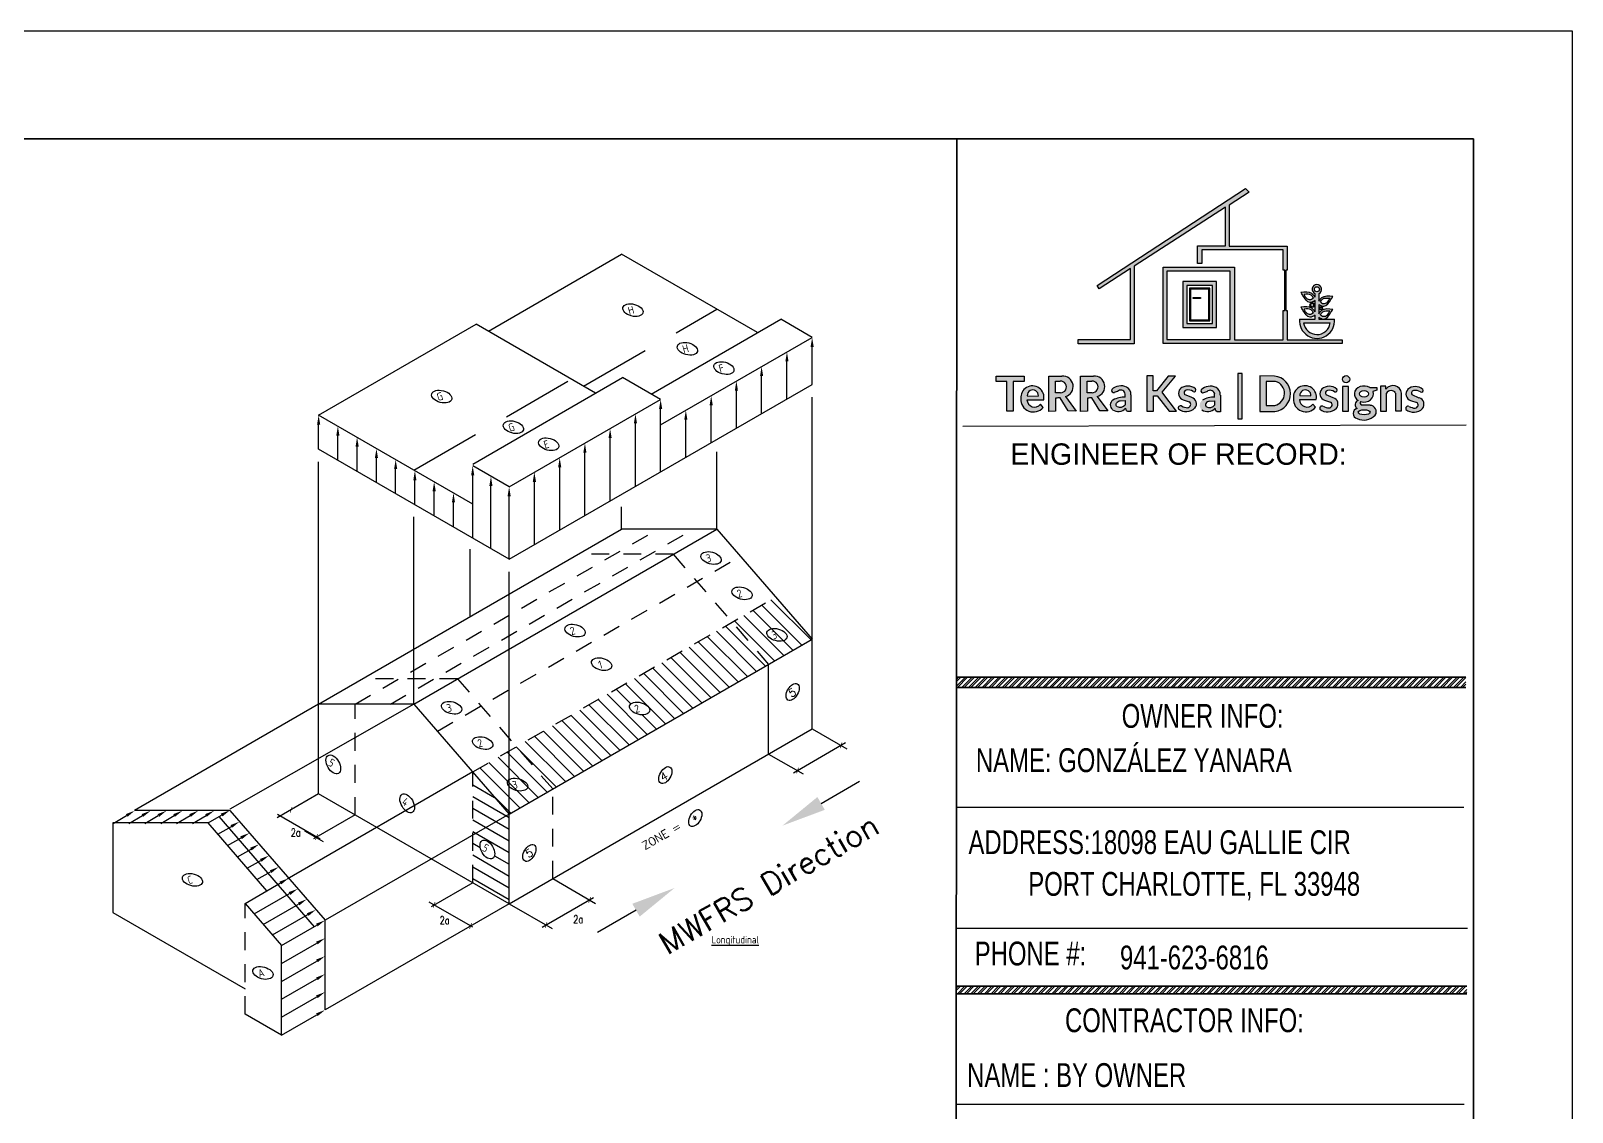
# Paper-space layout 'S-04' of a CAD drawing. Header units: inches. Extents: x 0 to 36, y 0 to 24.
# Drawn here: x 25.2 to 36.02, y 16.39 to 23.98 of the extents above; entities that cross this region are included whole.
import ezdxf

# ---------------------------------------------------------------- set-up
doc = ezdxf.new("R2010")
doc.units = ezdxf.units.IN
doc.header["$LTSCALE"] = 0.5
doc.header["$MEASUREMENT"] = 0
doc.linetypes.add('DASHED', pattern=[0.75, 0.5, -0.25])
doc.linetypes.add('DASHED2', pattern=[0.375, 0.25, -0.125])
doc.layers.get('Defpoints').update_dxf_attribs({"color": 140})
for name, color, linetype, lineweight in [('A-Anno-Titl-Bdry', 239, 'Continuous', 35), ('A-Anno-Titl-Note', 231, 'Continuous', 25), ('A-Anno-Titl-Otln', 236, 'Continuous', 35), ('A-Anno-Titl-Thin', 231, 'Continuous', 25), ('TXT', 4, 'Continuous', 9)]:
    doc.layers.add(name, color=color, linetype=linetype, lineweight=lineweight)
doc.layers.add('A-TEXT', color=3, linetype='Continuous')
doc.styles.add('100A', font='arch.shx', dxfattribs={"width": 0.9, "height": 6.4})
doc.styles.add('AEC', font='archquik.shx')
doc.styles.add('ARCH', font='arch.shx')
doc.styles.add('Lmar Style', font='arch.shx', dxfattribs={"width": 0.75})
doc.styles.add('RomanS', font='romans.shx')
doc.styles.get("Standard").update_dxf_attribs({"font": 'romans.shx', "width": 0.75})
doc.styles.add('STYLE1', font='romans.shx')
doc.styles.add('STYLE2', font='archstyl.shx', dxfattribs={"height": 5})
doc.dimstyles.new('AGP', dxfattribs={"dimscale": 120, "dimtxt": 0.125, "dimasz": 0.0625, "dimexe": 0.0625, "dimexo": 0.0625, "dimgap": 0.0625, "dimtad": 1, "dimdec": 1, "dimzin": 3, "dimdsep": 46, "dimlunit": 4, "dimtxsty": 'RomanS', "dimblk1": 'ARCHTICK', "dimcen": 0.0625, "dimdle": 0.0625, "dimclrd": 1, "dimclre": 1, "dimclrt": 3, "dimadec": 0, "dimazin": 0, "dimtfac": 1, "dimtdec": 1, "dimtofl": 0, "dimtmove": 2, "dimatfit": 3, "dimfxl": 0.0625, "dimtolj": 1, "dimtzin": 3, "dimarcsym": 0})
pattern_1 = [(135, (424.590045, 586.86508), (-0.050397102, -0.050397102), [])]

# ---------------------------------------------------------------- blocks, each defined once
blk = doc.blocks.new('TB-24X36')
h = blk.add_hatch(color=256)
h.dxf.hatch_style = 1
h.paths.add_polyline_path([(32.814, 22.069), (32.814, 21.797), (32.619, 21.797), (32.619, 21.673), (32.649, 21.673), (32.649, 21.77), (33.219, 21.77), (33.219, 21.628), (33.232, 21.628), (33.232, 21.343), (33.219, 21.343), (33.219, 21.137), (32.878, 21.137), (32.878, 21.648), (32.377, 21.648), (32.377, 21.111), (33.635, 21.111), (33.635, 21.138), (33.248, 21.138), (33.248, 21.343), (33.238, 21.343), (33.238, 21.628), (33.248, 21.628), (33.248, 21.795), (32.84, 21.795), (32.84, 22.084), (32.981, 22.176), (32.956, 22.201), (31.913, 21.519), (31.929, 21.496), (32.147, 21.639), (32.147, 21.139), (31.78, 21.139), (31.78, 21.109), (32.174, 21.109), (32.174, 21.655)])
h.paths.add_polyline_path([(32.403, 21.619), (32.847, 21.619), (32.847, 21.139), (32.403, 21.139)], flags=16)
h.paths.add_polyline_path([(32.516, 21.548), (32.752, 21.548), (32.752, 21.224), (32.516, 21.224)], flags=0)
h.paths.add_polyline_path([(32.544, 21.52), (32.725, 21.52), (32.725, 21.252), (32.544, 21.252)], flags=0)
h.paths.add_polyline_path([(32.563, 21.5), (32.705, 21.5), (32.705, 21.271), (32.563, 21.271)], flags=0)
h.paths.add_polyline_path([(32.57, 21.494), (32.699, 21.494), (32.699, 21.278), (32.57, 21.278)], flags=0)
h.paths.add_polyline_path([(32.589, 21.436), (32.64, 21.436), (32.64, 21.428), (32.589, 21.428)], flags=0)
h.paths.add_polyline_path([(32.705, 21.5), (32.563, 21.5), (32.563, 21.271), (32.705, 21.271)], flags=0)
h = blk.add_hatch(color=256)
h.dxf.hatch_style = 1
h.paths.add_polyline_path([(32.752, 21.548), (32.516, 21.548), (32.516, 21.224), (32.752, 21.224)])
h.paths.add_polyline_path([(32.725, 21.52), (32.725, 21.252), (32.544, 21.252), (32.544, 21.52)], flags=16)
h.paths.add_polyline_path([(32.705, 21.5), (32.705, 21.271), (32.563, 21.271), (32.563, 21.5)], flags=0)
h.paths.add_polyline_path([(32.699, 21.494), (32.699, 21.278), (32.57, 21.278), (32.57, 21.494)], flags=0)
h.paths.add_polyline_path([(32.64, 21.436), (32.64, 21.428), (32.589, 21.428), (32.589, 21.436)], flags=0)
h = blk.add_hatch(color=256)
h.dxf.hatch_style = 1
h.paths.add_polyline_path([(32.705, 21.5), (32.563, 21.5), (32.563, 21.271), (32.705, 21.271)])
h.paths.add_polyline_path([(32.699, 21.494), (32.699, 21.278), (32.57, 21.278), (32.57, 21.494)], flags=16)
h.paths.add_polyline_path([(32.64, 21.436), (32.64, 21.428), (32.589, 21.428), (32.589, 21.436)], flags=0)
h.paths.add_polyline_path([(32.64, 21.436), (32.589, 21.436), (32.589, 21.428), (32.64, 21.428)], flags=0)
h = blk.add_hatch(color=256)
h.dxf.hatch_style = 1
edge = h.paths.add_edge_path()
edge.add_arc((33.457, 21.493), 0.0337, 292.0716, 609.5125)
edge.add_line((33.445, 21.461), (33.445, 21.437))
edge.add_spline(control_points=[(33.445, 21.437), (33.438, 21.447), (33.415, 21.477), (33.374, 21.474), (33.345, 21.471)], knot_values=[0.000147, 0.000147, 0.000147, 0.000147, 0.056937, 0.18961, 0.18961, 0.18961, 0.18961], degree=3, periodic=0)
edge.add_spline(control_points=[(33.345, 21.471), (33.349, 21.464), (33.366, 21.437), (33.397, 21.386), (33.433, 21.406), (33.445, 21.413)], knot_values=[0.000093, 0.000093, 0.000093, 0.000093, 0.044317, 0.163563, 0.228901, 0.228901, 0.228901, 0.228901], degree=3, periodic=0)
edge.add_line((33.445, 21.413), (33.445, 21.334))
edge.add_spline(control_points=[(33.445, 21.334), (33.438, 21.344), (33.415, 21.375), (33.374, 21.371), (33.345, 21.368)], knot_values=[0.000048, 0.000048, 0.000048, 0.000048, 0.056937, 0.18961, 0.18961, 0.18961, 0.18961], degree=3, periodic=0)
edge.add_spline(control_points=[(33.345, 21.368), (33.349, 21.361), (33.366, 21.335), (33.397, 21.283), (33.433, 21.303), (33.445, 21.31)], knot_values=[0.000029, 0.000029, 0.000029, 0.000029, 0.044253, 0.163499, 0.228901, 0.228901, 0.228901, 0.228901], degree=3, periodic=0)
edge.add_line((33.445, 21.31), (33.445, 21.283))
edge.add_line((33.445, 21.283), (33.335, 21.283))
edge.add_arc((33.458, 21.271), 0.123, 174.3758, 365.6304)
edge.add_line((33.58, 21.283), (33.507, 21.283))
edge.add_spline(control_points=[(33.507, 21.283), (33.507, 21.283), (33.505, 21.283), (33.503, 21.283), (33.502, 21.283)], knot_values=[0.057332, 0.057332, 0.057332, 0.057332, 0.059217, 0.067464, 0.067464, 0.067464, 0.067464], degree=3, periodic=0)
edge.add_line((33.502, 21.283), (33.47, 21.283))
edge.add_line((33.47, 21.283), (33.47, 21.296))
edge.add_spline(control_points=[(33.47, 21.296), (33.48, 21.29), (33.491, 21.284), (33.502, 21.283)], knot_values=[0, 0, 0, 0, 0.057332, 0.057332, 0.057332, 0.057332], degree=3, periodic=0)
edge.add_line((33.502, 21.283), (33.507, 21.283))
edge.add_spline(control_points=[(33.507, 21.283), (33.527, 21.285), (33.549, 21.321), (33.566, 21.347), (33.57, 21.354)], knot_values=[0.067464, 0.067464, 0.067464, 0.067464, 0.184823, 0.229048, 0.229048, 0.229048, 0.229048], degree=3, periodic=0)
edge.add_spline(control_points=[(33.57, 21.354), (33.541, 21.357), (33.5, 21.361), (33.477, 21.33), (33.47, 21.321)], knot_values=[0, 0, 0, 0, 0.132673, 0.189716, 0.189716, 0.189716, 0.189716], degree=3, periodic=0)
edge.add_line((33.47, 21.321), (33.47, 21.386))
edge.add_spline(control_points=[(33.47, 21.386), (33.482, 21.379), (33.517, 21.359), (33.549, 21.411), (33.565, 21.437), (33.57, 21.444)], knot_values=[0, 0, 0, 0, 0.065431, 0.184676, 0.228901, 0.228901, 0.228901, 0.228901], degree=3, periodic=0)
edge.add_spline(control_points=[(33.57, 21.444), (33.541, 21.447), (33.5, 21.451), (33.477, 21.42), (33.47, 21.41)], knot_values=[0, 0, 0, 0, 0.132673, 0.18961, 0.18961, 0.18961, 0.18961], degree=3, periodic=0)
edge.add_line((33.47, 21.41), (33.47, 21.461))
edge = h.paths.add_edge_path(flags=16)
edge.add_spline(control_points=[(33.433, 21.431), (33.428, 21.426), (33.416, 21.416), (33.383, 21.422), (33.373, 21.444), (33.367, 21.457)], knot_values=[0, 0, 0, 0, 0.031107, 0.077894, 0.146017, 0.146017, 0.146017, 0.146017], degree=3, periodic=0)
edge.add_spline(control_points=[(33.367, 21.457), (33.385, 21.459), (33.414, 21.461), (33.428, 21.439), (33.433, 21.431)], knot_values=[0, 0, 0, 0, 0.082948, 0.129225, 0.129225, 0.129225, 0.129225], degree=3, periodic=0)
h.paths.add_polyline_path([(33.439, 21.493, -1), (33.475, 21.493, -1)], flags=16)
edge = h.paths.add_edge_path(flags=16)
edge.add_spline(control_points=[(33.482, 21.404), (33.487, 21.412), (33.501, 21.434), (33.529, 21.432), (33.547, 21.43)], knot_values=[0, 0, 0, 0, 0.046277, 0.129225, 0.129225, 0.129225, 0.129225], degree=3, periodic=0)
edge.add_spline(control_points=[(33.547, 21.43), (33.542, 21.417), (33.532, 21.395), (33.498, 21.389), (33.486, 21.4), (33.482, 21.404)], knot_values=[0, 0, 0, 0, 0.068123, 0.11491, 0.146017, 0.146017, 0.146017, 0.146017], degree=3, periodic=0)
edge = h.paths.add_edge_path(flags=16)
edge.add_spline(control_points=[(33.367, 21.354), (33.385, 21.356), (33.414, 21.359), (33.428, 21.336), (33.433, 21.328)], knot_values=[0, 0, 0, 0, 0.082948, 0.129225, 0.129225, 0.129225, 0.129225], degree=3, periodic=0)
edge.add_spline(control_points=[(33.433, 21.328), (33.428, 21.324), (33.416, 21.313), (33.383, 21.32), (33.373, 21.341), (33.367, 21.354)], knot_values=[0, 0, 0, 0, 0.031107, 0.077894, 0.146017, 0.146017, 0.146017, 0.146017], degree=3, periodic=0)
edge = h.paths.add_edge_path(flags=16)
edge.add_spline(control_points=[(33.482, 21.314), (33.487, 21.322), (33.501, 21.345), (33.529, 21.342), (33.548, 21.341)], knot_values=[0, 0, 0, 0, 0.046277, 0.129225, 0.129225, 0.129225, 0.129225], degree=3, periodic=0)
edge.add_spline(control_points=[(33.548, 21.341), (33.542, 21.328), (33.532, 21.306), (33.498, 21.3), (33.486, 21.31), (33.482, 21.314)], knot_values=[0, 0, 0, 0, 0.068123, 0.11491, 0.146017, 0.146017, 0.146017, 0.146017], degree=3, periodic=0)
h.paths.add_polyline_path([(33.55, 21.257, -0.874805), (33.363, 21.257)], flags=16)
h = blk.add_hatch(color=256)
h.dxf.hatch_style = 1
h.paths.add_polyline_path([(33.473, 21.36, 1), (33.498, 21.36, 1)])
h.paths.add_polyline_path([(33.493, 21.36, -1), (33.477, 21.36, -1)], flags=16)
h.paths.add_polyline_path([(33.407, 21.382, 1), (33.44, 21.382, 1)])
h.paths.add_polyline_path([(33.435, 21.382, -1), (33.412, 21.382, -1)], flags=16)
h = blk.add_hatch(color=256)
h.dxf.hatch_style = 1
h.paths.add_polyline_path([(32.932, 20.9), (32.901, 20.9), (32.901, 20.583), (32.932, 20.583)])
h = blk.add_hatch(color=256)
h.dxf.hatch_style = 1
h.paths.add_polyline_path([(31.323, 20.844), (31.402, 20.844), (31.402, 20.883), (31.204, 20.883), (31.204, 20.845), (31.279, 20.845), (31.279, 20.636), (31.323, 20.636)])
h.paths.add_polyline_path([(31.378, 20.725, 0.725804), (31.534, 20.663), (31.516, 20.685, -0.702511), (31.421, 20.717), (31.539, 20.717, 1.160584)])
h.paths.add_polyline_path([(31.501, 20.743), (31.423, 20.745, -1.06753)], flags=16)
h.paths.add_polyline_path([(31.666, 20.882), (31.575, 20.882), (31.575, 20.635), (31.622, 20.636), (31.622, 20.728, -0.066341), (31.655, 20.73), (31.711, 20.639), (31.766, 20.637), (31.691, 20.74, 0.919487)])
h.paths.add_polyline_path([(31.621, 20.848), (31.654, 20.848, -1.053423), (31.656, 20.766), (31.621, 20.765)], flags=16)
h.paths.add_polyline_path([(31.888, 20.883), (31.797, 20.883), (31.797, 20.635), (31.845, 20.636), (31.845, 20.728, -0.066341), (31.877, 20.73), (31.933, 20.639), (31.988, 20.638), (31.913, 20.74, 0.919487)])
h.paths.add_polyline_path([(31.843, 20.848), (31.876, 20.848, -1.053423), (31.878, 20.766), (31.843, 20.765)], flags=16)
h.paths.add_polyline_path([(33.292, 20.725, 0.725804), (33.448, 20.664), (33.429, 20.685, -0.702511), (33.334, 20.718), (33.452, 20.718, 1.160584)])
h.paths.add_polyline_path([(33.337, 20.746, -1.06753), (33.415, 20.744)], flags=16)
h = blk.add_hatch(color=256)
h.dxf.hatch_style = 1
h.paths.add_polyline_path([(32.121, 20.805, 0.311148), (32.017, 20.788, 0.727512), (32.035, 20.769, 0.021646), (32.064, 20.78, -0.539298), (32.111, 20.757), (32.111, 20.736, 0.133292), (32.024, 20.715, 0.475606), (32.021, 20.647, 0.365876), (32.114, 20.658), (32.12, 20.639), (32.129, 20.634), (32.151, 20.634), (32.151, 20.751, 0.301099)])
h.paths.add_polyline_path([(32.111, 20.711), (32.111, 20.682, -0.390959), (32.053, 20.669, -0.388833), (32.049, 20.692, -0.252119), (32.076, 20.708)], flags=16)
h = blk.add_hatch(color=256)
h.dxf.hatch_style = 1
h.paths.add_polyline_path([(32.464, 20.882), (32.413, 20.882), (32.331, 20.78), (32.308, 20.78), (32.308, 20.884), (32.262, 20.884), (32.262, 20.637), (32.31, 20.637), (32.31, 20.745), (32.335, 20.745), (32.42, 20.637), (32.47, 20.637), (32.376, 20.764), (32.37, 20.77)])
h = blk.add_hatch(color=256)
h.dxf.hatch_style = 1
h.paths.add_polyline_path([(32.528, 20.754, -0.541614), (32.537, 20.784, -0.211981), (32.588, 20.775, 0.771475), (32.604, 20.794, 0.363384), (32.498, 20.793, 0.561554), (32.518, 20.716), (32.56, 20.701, -0.724739), (32.55, 20.661, -0.120496), (32.506, 20.673, 0.667097), (32.485, 20.652, 0.385681), (32.601, 20.659, 0.540897), (32.578, 20.733)])
h = blk.add_hatch(color=256)
h.dxf.hatch_style = 1
h.paths.add_polyline_path([(32.749, 20.804, 0.311148), (32.645, 20.786, 0.727512), (32.663, 20.767, 0.021646), (32.692, 20.779, -0.539298), (32.739, 20.756), (32.739, 20.735, 0.133292), (32.652, 20.713, 0.475606), (32.649, 20.645, 0.365876), (32.742, 20.656), (32.748, 20.638), (32.757, 20.633), (32.779, 20.633), (32.779, 20.75, 0.301099)])
h.paths.add_polyline_path([(32.739, 20.709), (32.739, 20.68, -0.390959), (32.681, 20.667, -0.388833), (32.677, 20.69, -0.252119), (32.704, 20.706)], flags=16)
h = blk.add_hatch(color=256)
h.dxf.hatch_style = 1
h.paths.add_polyline_path([(33.159, 20.883), (33.057, 20.884), (33.057, 20.635), (33.161, 20.635, 0.89591)])
h.paths.add_polyline_path([(33.161, 20.677), (33.101, 20.677), (33.101, 20.845), (33.167, 20.845, -0.778769)], flags=16)
h.paths.add_polyline_path([(33.68, 20.81), (33.638, 20.81), (33.638, 20.637), (33.68, 20.637)])
h.paths.add_polyline_path([(33.636, 20.861, 1), (33.687, 20.861, 1)])
h = blk.add_hatch(color=256)
h.dxf.hatch_style = 1
h.paths.add_polyline_path([(33.521, 20.752, -0.541614), (33.53, 20.782, -0.211981), (33.581, 20.773, 0.771475), (33.597, 20.792, 0.363384), (33.491, 20.791, 0.561554), (33.511, 20.714), (33.553, 20.699, -0.724739), (33.543, 20.659, -0.120496), (33.5, 20.672, 0.667097), (33.478, 20.65, 0.385681), (33.594, 20.657, 0.540897), (33.571, 20.731)])
h = blk.add_hatch(color=256)
h.dxf.hatch_style = 1
edge = h.paths.add_edge_path()
edge.add_ellipse((33.787, 20.757), major_axis=(0.0674, 0), ratio=0.839251, start_angle=251.0262, end_angle=378.0221)
edge.add_line((33.851, 20.775), (33.878, 20.785))
edge.add_line((33.878, 20.785), (33.878, 20.802))
edge.add_line((33.878, 20.802), (33.828, 20.802))
edge.add_ellipse((33.787, 20.757), major_axis=(0.0674, 0), ratio=0.839251, start_angle=412.6517, end_angle=593.8347)
edge.add_arc((33.755, 20.682), 0.0305, 104.0661, 241.2618)
edge.add_arc((33.748, 20.62), 0.0367, 102.2675, 255.5413)
edge.add_arc((33.785, 20.687), 0.113, 245.8832, 316.0011)
edge.add_arc((33.83, 20.633), 0.0444, 326.437, 449.1029)
edge.add_line((33.831, 20.678), (33.771, 20.679))
edge.add_arc((33.777, 20.693), 0.0159, 137.7006, 245.2707, ccw=False)
edge = h.paths.add_edge_path(flags=16)
edge.add_ellipse((33.788, 20.758), major_axis=(0.0307, 0), ratio=0.742552, start_angle=0, end_angle=360)
edge = h.paths.add_edge_path(flags=16)
edge.add_ellipse((33.789, 20.629), major_axis=(0.0418, 0), ratio=0.42029, start_angle=0, end_angle=360)
h = blk.add_hatch(color=256)
h.dxf.hatch_style = 1
h.paths.add_polyline_path([(34.009, 20.764), (34.009, 20.638), (34.051, 20.638), (34.051, 20.763, 0.67117), (33.942, 20.791), (33.942, 20.811), (33.904, 20.812), (33.904, 20.637), (33.945, 20.637), (33.945, 20.763, -0.541952)])
h = blk.add_hatch(color=256)
h.dxf.hatch_style = 1
h.paths.add_polyline_path([(34.126, 20.751, -0.541614), (34.135, 20.781, -0.211981), (34.186, 20.772, 0.771475), (34.202, 20.79, 0.363384), (34.095, 20.79, 0.561554), (34.115, 20.712), (34.158, 20.698, -0.724739), (34.147, 20.658, -0.120496), (34.104, 20.67, 0.667097), (34.082, 20.649, 0.385681), (34.199, 20.655, 0.540897), (34.175, 20.729)])
h = blk.add_hatch()
h.set_pattern_fill('ANSI32', color=256, scale=0.089219)
h.set_pattern_definition([(45, (-3.78282, -0.866356), (-0.023657639, 0.023657639), []), (45, (-3.76705, -0.866356), (-0.023657639, 0.023657639), [])])
h.paths.add_polyline_path([(34.504, 18.767), (30.926, 18.767), (30.926, 18.695), (34.504, 18.695)])
h = blk.add_hatch()
h.set_pattern_fill('ANSI32', color=256, scale=0.089219)
h.set_pattern_definition([(45, (5.93962, 3.424058), (-0.02365764, 0.02365764), []), (45, (5.95539, 3.424058), (-0.02365764, 0.02365764), [])])
h.paths.add_polyline_path([(34.51, 16.597), (30.924, 16.597), (30.924, 16.544), (34.51, 16.544)])
h.paths.add_polyline_path([(34.516, 14.6), (30.922, 14.6), (30.922, 14.518), (34.516, 14.518)])
for p, q in [((33.445, 21.437), (33.445, 21.461)), ((33.47, 21.461), (33.47, 21.41)), ((33.445, 21.334), (33.445, 21.413)), ((33.47, 21.386), (33.47, 21.321)), ((33.335, 21.283), (33.445, 21.283)), ((33.363, 21.257), (33.55, 21.257)), ((33.445, 21.283), (33.445, 21.31)), ((33.47, 21.296), (33.47, 21.283)), ((33.47, 21.283), (33.58, 21.283)), ((31.621, 20.765), (31.621, 20.848)), ((31.621, 20.848), (31.654, 20.848)), ((31.843, 20.765), (31.843, 20.848)), ((31.843, 20.848), (31.876, 20.848)), ((33.159, 20.883), (33.057, 20.884)), ((33.828, 20.802), (33.878, 20.802)), ((33.878, 20.785), (33.851, 20.775)), ((33.878, 20.802), (33.878, 20.785)), ((33.942, 20.811), (33.904, 20.812)), ((33.942, 20.791), (33.942, 20.811)), ((31.423, 20.745), (31.501, 20.743)), ((31.534, 20.663), (31.516, 20.685)), ((31.656, 20.766), (31.621, 20.765)), ((31.622, 20.728), (31.622, 20.636)), ((31.711, 20.639), (31.655, 20.73)), ((31.691, 20.74), (31.766, 20.637)), ((31.878, 20.766), (31.843, 20.765)), ((31.845, 20.728), (31.845, 20.636)), ((31.933, 20.639), (31.877, 20.73)), ((31.913, 20.74), (31.988, 20.638)), ((32.076, 20.708), (32.111, 20.711)), ((32.111, 20.736), (32.111, 20.757)), ((32.111, 20.711), (32.111, 20.682)), ((32.151, 20.751), (32.151, 20.634)), ((32.518, 20.716), (32.56, 20.701)), ((32.578, 20.733), (32.528, 20.754)), ((32.704, 20.706), (32.739, 20.709)), ((32.739, 20.735), (32.739, 20.756)), ((32.739, 20.709), (32.739, 20.68)), ((32.779, 20.75), (32.779, 20.633)), ((33.337, 20.746), (33.415, 20.744)), ((33.448, 20.664), (33.429, 20.685)), ((33.511, 20.714), (33.553, 20.699)), ((33.571, 20.731), (33.521, 20.752)), ((33.831, 20.678), (33.771, 20.679)), ((34.009, 20.764), (34.009, 20.638)), ((34.051, 20.638), (34.051, 20.763)), ((34.115, 20.712), (34.158, 20.698)), ((34.175, 20.729), (34.126, 20.751)), ((31.622, 20.636), (31.575, 20.635)), ((31.766, 20.637), (31.711, 20.639)), ((31.845, 20.636), (31.797, 20.635)), ((31.988, 20.638), (31.933, 20.639)), ((32.12, 20.639), (32.114, 20.658)), ((32.129, 20.634), (32.12, 20.639)), ((32.151, 20.634), (32.129, 20.634)), ((32.748, 20.638), (32.742, 20.656)), ((32.757, 20.633), (32.748, 20.638)), ((32.779, 20.633), (32.757, 20.633)), ((34.009, 20.638), (34.051, 20.638)), ((30.971, 20.531), (34.506, 20.541))]:
    blk.add_line(p, q)
for points in [[(31.78, 21.139), (32.147, 21.139), (32.147, 21.639), (31.929, 21.496), (31.913, 21.519), (32.956, 22.201), (32.981, 22.176), (32.84, 22.084), (32.84, 21.795), (33.248, 21.795), (33.248, 21.628), (33.238, 21.628), (33.238, 21.343), (33.248, 21.343), (33.248, 21.138), (33.635, 21.138), (33.635, 21.111), (32.377, 21.111), (32.377, 21.648), (32.878, 21.648), (32.878, 21.137), (33.219, 21.137), (33.219, 21.343), (33.232, 21.343), (33.232, 21.628), (33.219, 21.628), (33.219, 21.77), (32.649, 21.77), (32.649, 21.673), (32.619, 21.673), (32.619, 21.797), (32.814, 21.797), (32.814, 22.069), (32.174, 21.655), (32.174, 21.109), (31.78, 21.109), (31.78, 21.139)], [(31.279, 20.636), (31.279, 20.845), (31.204, 20.845), (31.204, 20.883), (31.402, 20.883), (31.402, 20.844), (31.323, 20.844), (31.323, 20.636), (31.279, 20.636)], [(31.575, 20.635), (31.575, 20.882), (31.666, 20.882)], [(31.797, 20.635), (31.797, 20.883), (31.888, 20.883)], [(32.262, 20.884), (32.262, 20.637), (32.31, 20.637), (32.31, 20.745), (32.335, 20.745), (32.42, 20.637), (32.47, 20.637), (32.376, 20.764), (32.37, 20.77), (32.464, 20.882), (32.413, 20.882), (32.331, 20.78), (32.308, 20.78), (32.308, 20.884), (32.262, 20.884)], [(33.057, 20.884), (33.057, 20.635), (33.161, 20.635)], [(33.167, 20.845), (33.101, 20.845), (33.101, 20.677), (33.161, 20.677)], [(33.904, 20.812), (33.904, 20.637), (33.945, 20.637), (33.945, 20.763)], [(31.421, 20.717), (31.539, 20.717)], [(33.334, 20.718), (33.452, 20.718)]]:
    blk.add_lwpolyline(points)
for points in [[(32.847, 21.619), (32.403, 21.619), (32.403, 21.139), (32.847, 21.139)], [(32.752, 21.548), (32.516, 21.548), (32.516, 21.224), (32.752, 21.224)], [(32.725, 21.52), (32.544, 21.52), (32.544, 21.252), (32.725, 21.252)], [(32.705, 21.5), (32.563, 21.5), (32.563, 21.271), (32.705, 21.271)], [(32.699, 21.494), (32.57, 21.494), (32.57, 21.278), (32.699, 21.278)], [(32.589, 21.436), (32.64, 21.436), (32.64, 21.428), (32.589, 21.428)], [(32.932, 20.9), (32.901, 20.9), (32.901, 20.583), (32.932, 20.583)], [(33.68, 20.81), (33.638, 20.81), (33.638, 20.637), (33.68, 20.637)]]:
    blk.add_lwpolyline(points, close=True)
for centre, radius in [((33.457, 21.493), 0.0177), ((33.424, 21.382), 0.0164), ((33.424, 21.382), 0.0112), ((33.485, 21.36), 0.0123), ((33.485, 21.36), 0.00808), ((33.662, 20.861), 0.0252)]:
    blk.add_circle(centre, radius)
for centre, radius, start, end in [((33.457, 21.493), 0.0337, 292.0716, 249.5125), ((33.458, 21.271), 0.123, 174.3758, 5.6304), ((33.457, 21.269), 0.0943, 187.4891, 352.2075), ((31.459, 20.733), 0.0814, 348.7882, 185.7908), ((31.462, 20.747), 0.0391, 355.0959, 182.5788), ((31.657, 20.807), 0.0411, 268.384, 94.3452), ((31.673, 20.81), 0.0724, 284.7449, 95.1373), ((31.879, 20.807), 0.0411, 268.384, 94.3452), ((31.895, 20.81), 0.0724, 284.7449, 95.1373), ((32.029, 20.781), 0.0141, 151.7799, 295.9253), ((32.081, 20.721), 0.0932, 64.8122, 133.946), ((32.08, 20.753), 0.0313, 7.1107, 120.4623), ((32.095, 20.756), 0.0559, 355.6321, 62.66), ((32.532, 20.761), 0.0471, 136.1609, 253.4271), ((32.551, 20.73), 0.0831, 50.249, 130.1302), ((32.553, 20.722), 0.0637, 56.0241, 103.8979), ((32.594, 20.786), 0.0128, 244.2927, 34.8898), ((32.657, 20.78), 0.0141, 151.7799, 295.9253), ((32.709, 20.719), 0.0932, 64.8122, 133.946), ((32.723, 20.754), 0.0559, 355.6321, 62.66), ((33.147, 20.759), 0.125, 276.705, 84.1349), ((33.143, 20.762), 0.0869, 282.0209, 73.6623), ((33.373, 20.734), 0.0814, 348.7882, 185.7908), ((33.376, 20.747), 0.0391, 355.0959, 182.5788), ((33.525, 20.759), 0.0471, 136.1609, 253.4271), ((33.544, 20.728), 0.0831, 50.249, 130.1302), ((33.587, 20.784), 0.0128, 244.2927, 34.8898), ((33.991, 20.755), 0.0611, 7.8782, 143.3515), ((34.129, 20.757), 0.0471, 136.1609, 253.4271), ((34.148, 20.726), 0.0831, 50.249, 130.1302), ((34.191, 20.783), 0.0128, 244.2927, 34.8898), ((31.466, 20.719), 0.0884, 176.4881, 320.3773), ((31.474, 20.718), 0.0533, 180.9244, 321.2782), ((31.646, 20.608), 0.122, 86.0986, 101.2807), ((31.869, 20.608), 0.122, 86.0986, 101.2807), ((32.05, 20.68), 0.044, 126.2132, 227.9574), ((32.107, 20.566), 0.17, 88.592, 118.9612), ((31.915, 21.104), 0.356, 289.7445, 294.7046), ((32.063, 20.682), 0.0174, 147.3715, 232.3625), ((32.077, 20.675), 0.0328, 92.4786, 149.0804), ((32.075, 20.707), 0.0439, 240.1244, 325.5383), ((32.543, 20.766), 0.0185, 106.2243, 219.9866), ((32.549, 20.683), 0.0219, 273.8367, 57.5659), ((32.565, 20.688), 0.0463, 320.6374, 74.2728), ((32.735, 20.565), 0.17, 88.592, 118.9612), ((32.543, 21.102), 0.356, 289.7445, 294.7046), ((32.691, 20.681), 0.0174, 147.3715, 232.3625), ((32.705, 20.673), 0.0328, 92.4786, 149.0804), ((32.703, 20.705), 0.0439, 240.1244, 325.5383), ((32.708, 20.752), 0.0313, 7.1107, 120.4623), ((33.38, 20.72), 0.0884, 176.4881, 320.3773), ((33.388, 20.719), 0.0533, 180.9244, 321.2782), ((33.536, 20.764), 0.0185, 106.2243, 219.9866), ((33.546, 20.72), 0.0637, 56.0241, 103.8979), ((33.542, 20.681), 0.0219, 273.8367, 57.5659), ((33.559, 20.686), 0.0463, 320.6374, 74.2728), ((33.755, 20.682), 0.0305, 104.0661, 241.2618), ((33.777, 20.693), 0.0159, 137.7006, 245.2707), ((33.83, 20.633), 0.0444, 326.437, 89.1029), ((33.978, 20.743), 0.0384, 33.683, 147.5052), ((34.14, 20.763), 0.0185, 106.2243, 219.9866), ((34.15, 20.719), 0.0637, 56.0241, 103.8979), ((34.146, 20.68), 0.0219, 273.8367, 57.5659), ((34.163, 20.685), 0.0463, 320.6374, 74.2728), ((32.061, 20.707), 0.0725, 236.516, 316.9013), ((32.5, 20.658), 0.0165, 66.8045, 201.633), ((32.539, 20.72), 0.087, 231.0203, 315.3831), ((32.554, 20.756), 0.0954, 240.4559, 267.9392), ((32.689, 20.706), 0.0725, 236.516, 316.9013), ((33.493, 20.656), 0.0165, 66.8045, 201.633), ((33.532, 20.718), 0.087, 231.0203, 315.3831), ((33.547, 20.755), 0.0954, 240.4559, 267.9392), ((33.748, 20.62), 0.0367, 102.2675, 255.5413), ((33.785, 20.687), 0.113, 245.8832, 316.0011), ((34.097, 20.655), 0.0165, 66.8045, 201.633), ((34.137, 20.716), 0.087, 231.0203, 315.3831), ((34.151, 20.753), 0.0954, 240.4559, 267.9392)]:
    blk.add_arc(centre, radius, start, end)
for start_param, end_param in [(7.202131, 10.36437), (4.380209, 6.597731)]:
    blk.add_ellipse((33.787, 20.757), major_axis=(0.0674, 0), ratio=0.839251, start_param=start_param, end_param=end_param)
for centre, major_axis, ratio in [((33.788, 20.758), (0.0307, 0), 0.742552), ((33.789, 20.629), (0.0418, 0), 0.42029)]:
    blk.add_ellipse(centre, major_axis=major_axis, ratio=ratio)
for points in [[(33.445, 21.437), (33.422, 21.462), (33.345, 21.471)], [(33.445, 21.413), (33.409, 21.4), (33.359, 21.449), (33.345, 21.471)], [(33.433, 21.431), (33.416, 21.452), (33.367, 21.457)], [(33.433, 21.431), (33.418, 21.42), (33.391, 21.424), (33.367, 21.457)], [(33.47, 21.41), (33.492, 21.435), (33.57, 21.444)], [(33.47, 21.386), (33.506, 21.373), (33.556, 21.422), (33.57, 21.444)], [(33.445, 21.334), (33.422, 21.359), (33.345, 21.368)], [(33.445, 21.31), (33.409, 21.297), (33.359, 21.346), (33.345, 21.368)], [(33.433, 21.328), (33.416, 21.349), (33.367, 21.354)], [(33.433, 21.328), (33.418, 21.318), (33.391, 21.321), (33.367, 21.354)], [(33.47, 21.321), (33.492, 21.346), (33.57, 21.354)], [(33.47, 21.296), (33.506, 21.283), (33.556, 21.332), (33.57, 21.354)], [(33.482, 21.404), (33.499, 21.425), (33.547, 21.43)], [(33.482, 21.404), (33.497, 21.394), (33.524, 21.397), (33.547, 21.43)], [(33.482, 21.314), (33.499, 21.335), (33.548, 21.341)], [(33.482, 21.314), (33.497, 21.304), (33.524, 21.308), (33.548, 21.341)]]:
    blk.add_spline(points, degree=3)
at = {"layer": 'A-Anno-Titl-Bdry'}
for p, q in [((34.504, 18.767), (30.926, 18.767)), ((34.504, 18.695), (30.926, 18.695)), ((34.51, 16.597), (30.924, 16.597)), ((34.51, 16.544), (30.924, 16.544))]:
    blk.add_line(p, q, dxfattribs=at)
at = {"layer": 'A-Anno-Titl-Otln'}
blk.add_line((30.909, 0.122), (30.929, 22.549), dxfattribs=at)
blk.add_lwpolyline([(34.556, 0.084), (0, 0.084), (0, 22.549), (34.556, 22.549)], close=True, dxfattribs=at)
at = {"layer": 'A-Anno-Titl-Thin'}
for p, q in [((34.49, 17.853), (30.921, 17.853)), ((34.514, 17.003), (30.924, 17.002)), ((34.491, 15.765), (30.923, 15.765))]:
    blk.add_line(p, q, dxfattribs=at)
at = {"color": 0, "transparency": 33554687, "insert": (31.304, 20.41), "char_height": 0.15, "attachment_point": 1, "style": '100A'}
blk.add_mtext_dynamic_manual_height_columns('{\\W1;\\C256;ENGINEER OF RECORD: }', width=11.27442, gutter_width=0.0127, heights=[1.109], dxfattribs=at)
at = {"layer": 'A-Anno-Titl-Note', "style": 'Lmar Style', "width": 0.75}
for s, height, p in [('OWNER INFO:', 0.16728, (32.086, 18.412)), ('NAME: GONZÁLEZ YANARA', 0.16728, (31.062, 18.101)), ('ADDRESS:18098 EAU GALLIE CIR', 0.16728, (31.01, 17.525)), ('PORT CHARLOTTE, FL 33948', 0.16728, (31.43, 17.232)), ('PHONE #:', 0.1673, (31.054, 16.743)), ('941-623-6816', 0.16728, (32.074, 16.715)), ('CONTRACTOR INFO:', 0.16728, (31.688, 16.274)), ('NAME : BY OWNER ', 0.16728, (31.001, 15.889))]:
    blk.add_text(s, height=height, dxfattribs=at).set_placement(p)
at = {"layer": 'TXT', "style": 'ARCH'}
for p in [(32.119, 0.117), (31.114, 0.106)]:
    blk.add_attdef('#', p, '', height=0.111, dxfattribs=at)
blk = doc.blocks.new('_ArchTick')
at = {"color": 0, "linetype": 'ByBlock', "const_width": 0.15}
blk.add_lwpolyline([(-0.5, -0.5), (0.5, 0.5)], dxfattribs=at)
blk = doc.blocks.new('*D175')
at = {"layer": 'A-TEXT', "color": 1, "lineweight": -2, "transparency": 16777216}
for p, q in [((30.748, 18.556), (31.018, 18.713)), ((29.448, 17.806), (29.178, 17.65))]:
    blk.add_line(p, q, dxfattribs=at)
at = {"layer": 'A-TEXT', "color": 1, "transparency": 16777216}
for points in [[(30.722, 18.601), (30.774, 18.511), (30.477, 18.4)], [(29.422, 17.851), (29.474, 17.761), (29.719, 17.962)]]:
    blk.add_solid(points, dxfattribs=at)
at = {"layer": 'Defpoints', "color": 0, "transparency": 16777216}
for p in [(30.477, 18.4), (29.719, 17.962), (29.719, 17.962)]:
    blk.add_point(p, dxfattribs=at)
at = {"layer": 'A-TEXT', "color": 3, "lineweight": -3, "transparency": 16777216, "insert": (30.381, 17.99), "char_height": 0.15625, "attachment_point": 5, "rotation": 30, "style": 'RomanS'}
blk.add_mtext('\\A1;MWFRS Direction', dxfattribs=at)

psp = doc.layouts.new('S-04')

# ---------------------------------------------------------------- hatches: boundary and pattern name
at = {"lineweight": -3}
h = psp.add_hatch(dxfattribs=at)
h.set_pattern_fill('ANSI31', scale=0.570178, angle=90, style=0)
h.set_pattern_definition(pattern_1)
h.paths.add_polyline_path([(30.379, 19.533), (30.685, 19.71), (30.429, 20.006), (30.123, 19.829)])
h.paths.add_polyline_path([(30.379, 19.77), (30.461, 19.794), (30.484, 19.713), (30.403, 19.689)], flags=24)
h = psp.add_hatch(dxfattribs=at)
h.set_pattern_fill('ANSI31', scale=0.570178, angle=90, style=0)
h.set_pattern_definition(pattern_1)
h.paths.add_polyline_path([(30.379, 19.533), (30.123, 19.829), (28.607, 18.954), (28.863, 18.658)])
edge = h.paths.add_edge_path(flags=16)
edge.add_ellipse((29.473, 19.223), major_axis=(0.0704, -0.0189), ratio=0.57735, start_angle=0, end_angle=360)
h.paths.add_polyline_path([(29.414, 19.253), (29.5, 19.278), (29.524, 19.198), (29.438, 19.172)], flags=24)
h.paths.add_polyline_path([(28.557, 18.718), (28.639, 18.742), (28.663, 18.661), (28.581, 18.637)], flags=9)
h.paths.add_polyline_path([(30.379, 19.77), (30.461, 19.794), (30.484, 19.713), (30.403, 19.689)], flags=9)
h = psp.add_hatch(dxfattribs=at)
h.set_pattern_fill('ANSI31', scale=0.570178, angle=90, style=0)
h.set_pattern_definition(pattern_1)
h.paths.add_polyline_path([(28.557, 18.481), (28.863, 18.658), (28.607, 18.954), (28.301, 18.777)])
h.paths.add_polyline_path([(28.557, 18.718), (28.639, 18.742), (28.663, 18.661), (28.581, 18.637)], flags=24)
h = psp.add_hatch(dxfattribs=at)
h.set_pattern_fill('ANSI31', scale=0.570178, angle=105, style=0)
h.set_pattern_definition([(150, (424.590045, 586.86508), (-0.035636133, -0.0617235926), [])])
h.paths.add_polyline_path([(28.557, 18.481), (28.301, 18.777), (28.301, 17.999), (28.557, 17.851)])
edge = h.paths.add_edge_path(flags=16)
edge.add_ellipse((28.404, 18.232), major_axis=(0.0364, -0.0631), ratio=0.57735, start_angle=0, end_angle=360)
h.paths.add_polyline_path([(28.384, 18.295), (28.459, 18.254), (28.419, 18.18), (28.344, 18.221)], flags=24)

# ---------------------------------------------------------------- linework, layer by layer
at = {"color": 7, "linetype": 'Continuous'}
for p, q in [((28.411, 21.873), (29.347, 22.414)), ((30.301, 21.863), (29.347, 22.414)), ((27.219, 21.284), (28.325, 21.923)), ((29.164, 21.438), (28.325, 21.923)), ((29.555, 21.432), (30.464, 21.957)), ((30.685, 21.83), (30.464, 21.957)), ((29.621, 21.216), (30.685, 21.83)), ((28.301, 20.94), (29.354, 21.548)), ((29.621, 21.394), (29.354, 21.548)), ((28.557, 20.272), (30.685, 21.5)), ((28.557, 20.78), (29.621, 21.394)), ((28.301, 20.659), (27.219, 21.284)), ((28.557, 20.272), (27.219, 21.044)), ((28.557, 20.78), (28.301, 20.928)), ((27.219, 19.254), (29.347, 20.482)), ((27.888, 19.254), (30.016, 20.482)), ((30.016, 20.482), (29.347, 20.482)), ((30.016, 20.482), (30.685, 19.71)), ((28.557, 18.481), (30.685, 19.71)), ((30.685, 19.08), (30.685, 19.71)), ((30.379, 18.903), (30.379, 19.533)), ((27.888, 19.254), (27.219, 19.254)), ((27.219, 18.624), (27.219, 19.254)), ((27.888, 19.254), (28.557, 18.481)), ((28.557, 17.851), (30.685, 19.08)), ((30.685, 19.08), (30.929, 18.939)), ((30.555, 18.772), (30.92, 18.983)), ((30.379, 18.903), (30.623, 18.763)), ((27.219, 18.624), (26.927, 18.455)), ((28.557, 17.851), (27.219, 18.624)), ((26.442, 18.419), (25.773, 18.419)), ((25.773, 18.419), (25.773, 17.789)), ((26.595, 18.507), (25.926, 18.507)), ((26.595, 18.507), (25.926, 18.507)), ((26.855, 17.942), (26.442, 18.419)), ((26.518, 18.463), (27.187, 17.69)), ((26.595, 18.507), (27.264, 17.735)), ((27.229, 18.305), (26.931, 18.477)), ((27.475, 18.476), (27.183, 18.307)), ((28.557, 17.851), (28.557, 18.481)), ((27.253, 18.286), (27.122, 18.361)), ((28.301, 17.999), (28.009, 17.83)), ((28.863, 18.028), (29.164, 17.854)), ((28.302, 17.686), (27.995, 17.863)), ((28.789, 17.686), (29.149, 17.894)), ((25.773, 17.789), (26.702, 17.253)), ((26.702, 17.854), (26.958, 17.558)), ((28.557, 17.851), (28.265, 17.683)), ((28.557, 17.851), (28.858, 17.677)), ((27.264, 17.105), (27.264, 17.735)), ((27.264, 17.105), (27.264, 17.735)), ((26.958, 16.928), (26.958, 17.558)), ((26.958, 16.928), (26.958, 17.558)), ((26.958, 16.928), (26.702, 17.076))]:
    psp.add_line(p, q, dxfattribs=at)
at = {"color": 7, "linetype": 'DASHED', "ltscale": 2}
for p, q in [((29.08, 21.487), (30.016, 22.028)), ((27.888, 20.897), (28.994, 21.536))]:
    psp.add_line(p, q, dxfattribs=at)
at = {"color": 7, "lineweight": -3}
for p, q in [((30.685, 21.5), (30.685, 21.763)), ((30.508, 21.398), (30.508, 21.661)), ((30.33, 21.295), (30.33, 21.558)), ((30.153, 21.193), (30.153, 21.456)), ((29.621, 20.886), (29.621, 21.327)), ((29.976, 21.091), (29.976, 21.353)), ((30.685, 19.71), (30.685, 21.411)), ((29.444, 20.784), (29.444, 21.225)), ((29.798, 20.988), (29.798, 21.251)), ((27.219, 21.044), (27.219, 21.217)), ((27.354, 20.966), (27.354, 21.139)), ((29.266, 20.681), (29.266, 21.122)), ((27.489, 20.888), (27.489, 21.061)), ((29.089, 20.579), (29.089, 21.02)), ((30.016, 20.482), (30.016, 21.025)), ((27.219, 19.254), (27.219, 20.955)), ((27.625, 20.81), (27.625, 20.983)), ((27.76, 20.732), (27.76, 20.905)), ((28.912, 20.476), (28.912, 20.918)), ((27.895, 20.654), (27.895, 20.826)), ((28.301, 20.42), (28.301, 20.861)), ((28.429, 20.346), (28.429, 20.787)), ((28.734, 20.374), (28.734, 20.815)), ((28.03, 20.576), (28.03, 20.748)), ((28.557, 20.272), (28.557, 20.713)), ((27.888, 19.254), (27.888, 20.569)), ((28.166, 20.498), (28.166, 20.67)), ((29.347, 20.482), (29.347, 20.639)), ((28.283, 19.868), (28.283, 20.341)), ((28.557, 18.481), (28.557, 20.183)), ((27.219, 19.254), (25.926, 18.507)), ((27.888, 19.254), (26.595, 18.516)), ((28.301, 18.777), (26.999, 18.025)), ((25.775, 18.416), (25.87, 18.471)), ((25.887, 18.416), (25.982, 18.471)), ((25.998, 18.416), (26.093, 18.471)), ((26.11, 18.416), (26.205, 18.471)), ((26.221, 18.416), (26.316, 18.471)), ((26.333, 18.416), (26.428, 18.471)), ((26.442, 18.419), (26.537, 18.474)), ((28.557, 18.481), (27.264, 17.735)), ((26.511, 18.34), (26.606, 18.394)), ((26.58, 18.26), (26.675, 18.315)), ((26.648, 18.181), (26.744, 18.235)), ((26.717, 18.101), (26.812, 18.156)), ((26.702, 17.854), (26.95, 17.997)), ((26.786, 18.022), (26.881, 18.076)), ((26.766, 17.78), (27.014, 17.923)), ((26.83, 17.706), (27.078, 17.849)), ((26.894, 17.632), (27.142, 17.775)), ((28.557, 17.851), (27.264, 17.105)), ((26.958, 17.558), (27.206, 17.701)), ((26.958, 17.432), (27.206, 17.575)), ((26.958, 17.306), (27.206, 17.449)), ((26.958, 17.18), (27.206, 17.323)), ((26.958, 17.054), (27.206, 17.197)), ((26.958, 16.928), (27.206, 17.071))]:
    psp.add_line(p, q, dxfattribs=at)
at = {"color": 7, "linetype": 'DASHED2'}
for p, q in [((27.475, 19.254), (29.603, 20.482)), ((27.723, 19.254), (29.851, 20.482)), ((28.053, 19.064), (30.181, 20.292)), ((29.71, 20.306), (29.041, 20.306)), ((29.71, 20.306), (30.379, 19.533)), ((28.301, 18.777), (30.429, 20.006)), ((30.379, 18.903), (30.379, 19.533)), ((28.194, 19.431), (27.525, 19.431)), ((28.194, 19.431), (28.863, 18.658)), ((27.475, 18.476), (27.475, 19.254)), ((28.301, 17.999), (28.301, 18.777)), ((28.863, 18.028), (28.863, 18.658)), ((26.702, 17.076), (26.702, 17.854)), ((26.702, 17.076), (26.702, 17.854))]:
    psp.add_line(p, q, dxfattribs=at)
at = {"color": 1}
psp.add_lwpolyline([(0.023, 23.983), (36.023, 23.983), (36.023, -0.017), (0.023, -0.017)], close=True, dxfattribs=at)
at = {"color": 7, "linetype": 'Continuous'}
for centre, major_axis in [((29.426, 22.021), (0.0704, -0.0189)), ((29.809, 21.75), (0.0704, -0.0189)), ((30.065, 21.614), (0.0704, -0.0189)), ((28.084, 21.414), (0.0704, -0.0189)), ((28.587, 21.199), (0.0704, -0.0189)), ((28.835, 21.079), (0.0704, -0.0189)), ((29.975, 20.28, -2.428), (0.0704, -0.0189)), ((30.193, 20.032), (0.0704, -0.0189)), ((29.02, 19.77), (0.0704, -0.0189)), ((30.438, 19.74), (0.0704, -0.0189)), ((29.206, 19.534), (0.0704, -0.0189)), ((30.548, 19.339), (-0.0326, -0.0565)), ((28.153, 19.228, -2.428), (0.0704, -0.0189)), ((29.473, 19.223), (0.0704, -0.0189)), ((28.371, 18.98), (0.0704, -0.0189)), ((27.322, 18.83), (0.0364, -0.0631)), ((28.616, 18.688), (0.0704, -0.0189)), ((29.654, 18.755), (-0.0326, -0.0565)), ((27.841, 18.557), (0.0364, -0.0631)), ((29.864, 18.453), (-0.0326, -0.0565)), ((28.404, 18.232), (0.0364, -0.0631)), ((28.699, 18.208), (-0.0326, -0.0565)), ((26.333, 18.019), (0.0704, -0.0189)), ((26.828, 17.365), (0.0704, -0.0189))]:
    psp.add_ellipse(centre, major_axis=major_axis, ratio=0.57735, dxfattribs=at)
at = {"color": 7, "lineweight": -3}
for points in [[(30.674, 21.763), (30.696, 21.763), (30.685, 21.83)], [(30.497, 21.661), (30.519, 21.661), (30.508, 21.727)], [(30.319, 21.558), (30.341, 21.558), (30.33, 21.625)], [(30.142, 21.456), (30.164, 21.456), (30.153, 21.523)], [(29.61, 21.327), (29.632, 21.327), (29.621, 21.394)], [(29.965, 21.353), (29.987, 21.353), (29.976, 21.42)], [(27.208, 21.217), (27.23, 21.217), (27.219, 21.284)], [(29.433, 21.225), (29.455, 21.225), (29.444, 21.292)], [(29.787, 21.251), (29.809, 21.251), (29.798, 21.318)], [(27.343, 21.139), (27.365, 21.139), (27.354, 21.206)], [(27.478, 21.061), (27.501, 21.061), (27.489, 21.128)], [(29.255, 21.122), (29.277, 21.122), (29.266, 21.189)], [(27.614, 20.983), (27.636, 20.983), (27.625, 21.049)], [(29.078, 21.02), (29.1, 21.02), (29.089, 21.087)], [(27.749, 20.905), (27.771, 20.905), (27.76, 20.971)], [(27.884, 20.826), (27.906, 20.826), (27.895, 20.893)], [(28.29, 20.861), (28.312, 20.861), (28.301, 20.928)], [(28.901, 20.918), (28.923, 20.918), (28.912, 20.984)], [(28.019, 20.748), (28.042, 20.748), (28.03, 20.815)], [(28.418, 20.787), (28.44, 20.787), (28.429, 20.854)], [(28.723, 20.815), (28.746, 20.815), (28.734, 20.882)], [(28.155, 20.67), (28.177, 20.67), (28.166, 20.737)], [(28.546, 20.713), (28.568, 20.713), (28.557, 20.78)], [(25.865, 18.481), (25.876, 18.462), (25.928, 18.505)], [(25.976, 18.481), (25.987, 18.462), (26.04, 18.505)], [(26.088, 18.481), (26.099, 18.462), (26.151, 18.505)], [(26.199, 18.481), (26.21, 18.462), (26.263, 18.505)], [(26.311, 18.481), (26.322, 18.462), (26.374, 18.505)], [(26.422, 18.481), (26.433, 18.462), (26.486, 18.505)], [(26.531, 18.484), (26.543, 18.464), (26.595, 18.507)], [(26.6, 18.404), (26.611, 18.385), (26.664, 18.428)], [(26.669, 18.325), (26.68, 18.305), (26.733, 18.348)], [(26.738, 18.245), (26.749, 18.226), (26.801, 18.269)], [(26.807, 18.166), (26.818, 18.146), (26.87, 18.189)], [(26.876, 18.086), (26.887, 18.067), (26.939, 18.11)], [(26.945, 18.007), (26.956, 17.987), (27.008, 18.03)], [(27.009, 17.933), (27.02, 17.913), (27.072, 17.956)], [(27.073, 17.859), (27.084, 17.84), (27.136, 17.883)], [(27.137, 17.785), (27.148, 17.766), (27.2, 17.809)], [(27.201, 17.711), (27.212, 17.692), (27.264, 17.735)], [(27.201, 17.585), (27.212, 17.566), (27.264, 17.609)], [(27.201, 17.459), (27.212, 17.44), (27.264, 17.483)], [(27.201, 17.333), (27.212, 17.314), (27.264, 17.357)], [(27.201, 17.207), (27.212, 17.188), (27.264, 17.231)], [(27.201, 17.081), (27.212, 17.062), (27.264, 17.105)]]:
    psp.add_solid(points, dxfattribs=at)

# ---------------------------------------------------------------- block references
psp.add_blockref('TB-24X36', (0.773, 0.675))
at = {"color": 7, "linetype": 'Continuous', "xscale": 0.02997781890713929, "yscale": 0.02997781890713929, "zscale": 0.02997781890713929, "rotation": 26.6108606635521}
for p in [(30.888, 18.964), (30.583, 18.788), (27.026, 18.511), (27.204, 18.32), (28.03, 17.843), (29.122, 17.878), (28.286, 17.695), (28.816, 17.702)]:
    psp.add_blockref('_ArchTick', p, dxfattribs=at)

# ---------------------------------------------------------------- texts
at = {"layer": 'A-TEXT', "color": 7, "lineweight": -3, "style": 'AEC'}
psp.add_text('%%ULongitudinal', height=0.05345, dxfattribs=at).set_placement((29.978, 17.572))
at = {"layer": 'A-TEXT', "color": 7, "linetype": 'Continuous', "char_height": 0.0562, "attachment_point": 1}
for s, insert, width, rotation, style in [('H', (29.385, 22.042, 2.428), 0.1349, 16.26, 'STYLE2'), ('H', (29.768, 21.771, 2.428), 0.1349, 16.26, 'STYLE2'), ('F', (30.023, 21.635, 2.428), 0.1349, 16.26, 'STYLE2'), ('G', (28.043, 21.436, 2.428), 0.1349, 16.26, 'STYLE2'), ('G', (28.546, 21.22, 2.428), 0.1349, 16.26, 'STYLE2'), ('E', (28.794, 21.1, 2.428), 0.1349, 16.26, 'STYLE2'), ('3', (29.934, 20.301), 0.1349, 16.26, 'STYLE2'), ('2', (30.151, 20.053, 2.428), 0.1349, 16.26, 'STYLE2'), ('2', (28.979, 19.791, 2.428), 0.1349, 16.26, 'STYLE2'), ('3', (30.396, 19.761, 2.428), 0.1349, 16.26, 'STYLE2'), ('1', (29.178, 19.555, 2.428), 0.1349, 16.26, 'STYLE2'), ('5', (30.511, 19.347, 2.428), 0.29773, 30, 'STYLE1'), ('3', (28.112, 19.249), 0.1349, 16.26, 'STYLE2'), ('2', (29.431, 19.244, 2.428), 0.1349, 16.26, 'STYLE2'), ('2', (28.329, 19.002, 2.428), 0.1349, 16.26, 'STYLE2'), ('5', (27.308, 18.874, 2.428), 0.1349, 331.26, 'STYLE2'), ('4', (29.61, 18.758, 2.428), 0.29773, 30, 'STYLE1'), ('3', (28.574, 18.709, 2.428), 0.1349, 16.26, 'STYLE2'), ('4', (27.826, 18.601, 2.428), 0.1349, 331.26, 'STYLE2'), ('*', (29.836, 18.458, 9.713), 0.28118, 30, 'STYLE1'), ('ZONE =', (29.483, 18.277, 3.238), 0.40411, 30, 'STYLE1'), ('5', (28.39, 18.276, 2.428), 0.1349, 331.26, 'STYLE2'), ('5', (28.663, 18.219, 3.238), 0.29773, 30, 'STYLE1'), ('C', (26.291, 18.041, 2.428), 0.1349, 16.26, 'STYLE2'), ('A', (26.786, 17.386, 2.428), 0.1349, 16.26, 'STYLE2')]:
    psp.add_mtext(s, dxfattribs=dict(at, insert=insert, width=width, rotation=rotation, style=style))
at = {"layer": 'A-TEXT', "color": 7, "lineweight": -3, "char_height": 0.0561, "width": 0.68555, "attachment_point": 1}
for insert in [(27.023, 18.379), (28.069, 17.763), (29.007, 17.77)]:
    psp.add_mtext('2a', dxfattribs=dict(at, insert=insert))

# ---------------------------------------------------------------- dimensions: what is measured, and where the dimension line sits
at = {"layer": 'A-TEXT', "color": 7, "lineweight": -3}
dim = psp.add_linear_dim(base=(29.719, 17.962), p1=(30.477, 18.4), p2=(29.719, 17.962), angle=210, text='MWFRS Direction', dimstyle='AGP', override={"dimscale": 5, "dimtxt": 0.03125, "dimasz": 0.0625, "dimcen": 0}, dxfattribs=at)
dim.commit()
dim.dimension.update_dxf_attribs({"geometry": '*D175', "text_midpoint": (30.381, 17.99), "dimtype": 161})

doc.saveas('drawing.dxf')
